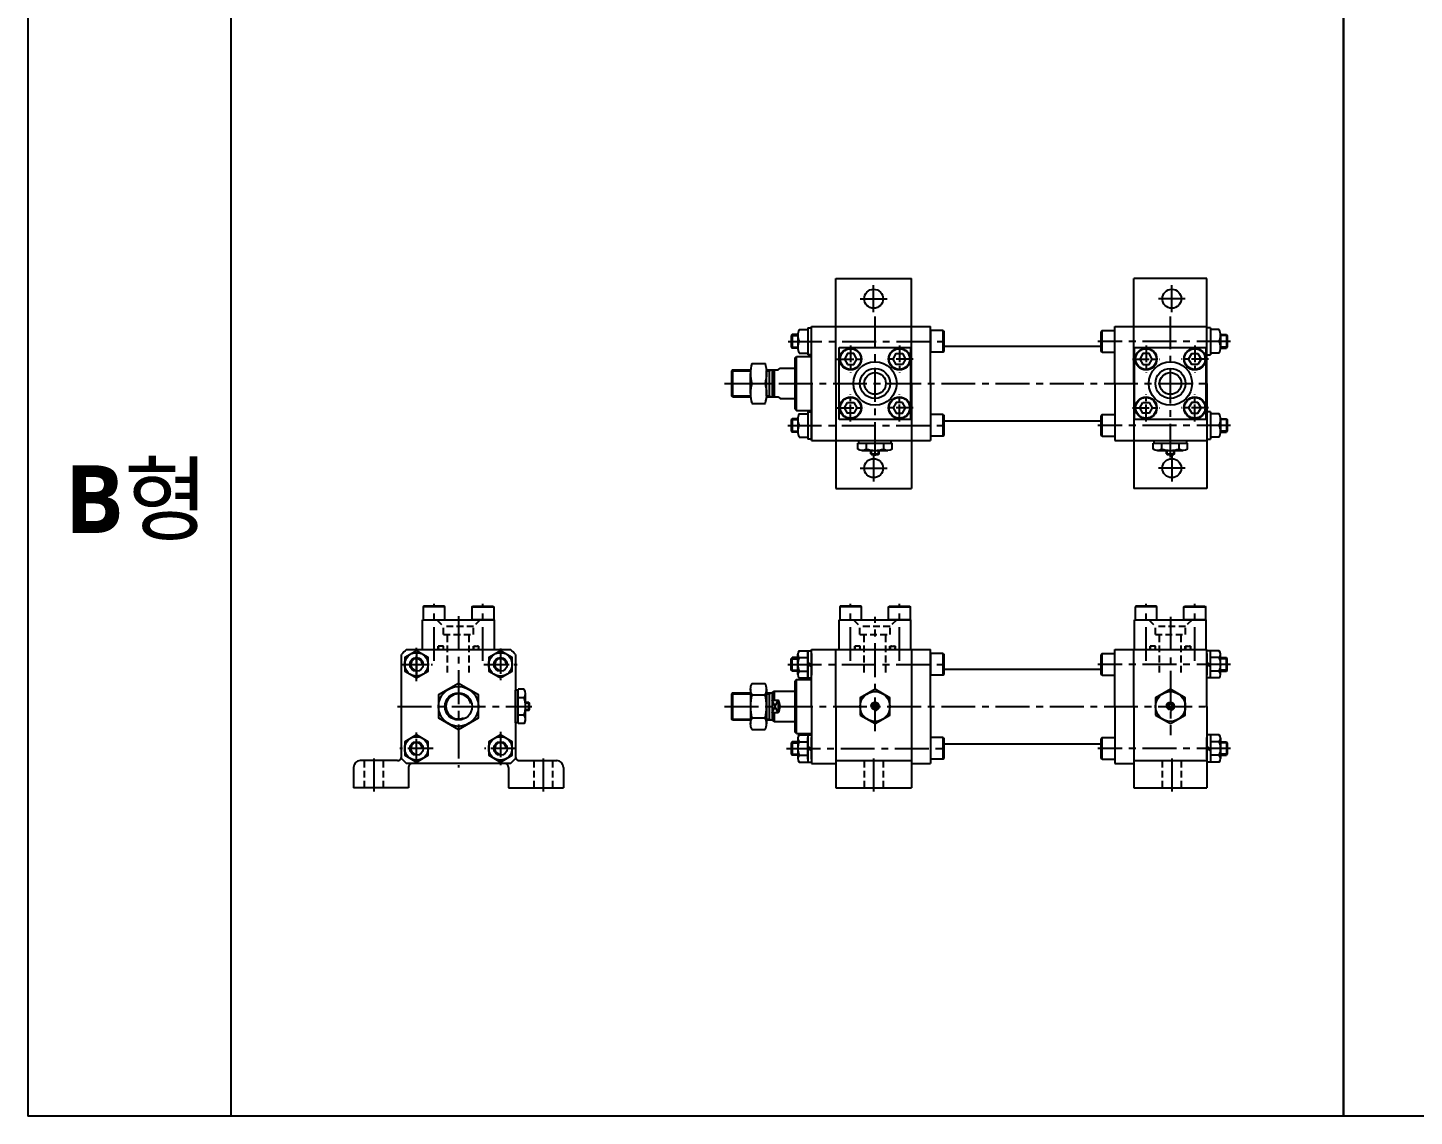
# Model space of a CAD drawing. Extents: x -819 to 10154, y 0 to 4840.
# Drawn here: x 0 to 1023, y 3048 to 3851 of the extents above; entities that cross this region are included whole.
import ezdxf

# ---------------------------------------------------------------- set-up
doc = ezdxf.new("R2010")
doc.units = 0
doc.header["$LTSCALE"] = 10
doc.header["$MEASUREMENT"] = 0
for name, pattern in [('CENTER', [2, 1.25, -0.25, 0.25, -0.25]), ('CENTERX2', [4, 2.5, -0.5, 0.5, -0.5]), ('HIDDENX2', [0.75, 0.5, -0.25])]:
    doc.linetypes.add(name, pattern=pattern)
doc.layers.get('0').update_dxf_attribs({"linetype": 'CONTINUOUS'})
for name, color, linetype in [('CEN', 1, 'CENTERX2'), ('CENTER', 1, 'CENTER'), ('DIM', 2, 'CONTINUOUS'), ('HID', 2, 'HIDDENX2'), ('ML', 7, 'CONTINUOUS')]:
    doc.layers.add(name, color=color, linetype=linetype)
doc.styles.add('문자', font='romans.shx')

msp = doc.modelspace()

# ---------------------------------------------------------------- linework, layer by layer
for p, q in [((0, 4839.7), (0, 3047.7)), ((150, 4839.7), (150, 3047.7)), ((971, 3047.7), (971, 4839.7)), ((971, 4689.7), (971, 3047.7)), ((622.3, 3536.5), (622.3, 3539)), ((622.3, 3536.5), (622.8, 3536)), ((622.3, 3536.5), (628.3, 3536.5)), ((622.8, 3536), (627.8, 3536)), ((628.3, 3536.5), (627.8, 3536)), ((628.3, 3536.5), (628.3, 3539)), ((840.3, 3536.5), (840.3, 3539)), ((840.3, 3536.5), (840.8, 3536)), ((840.3, 3536.5), (846.3, 3536.5)), ((840.8, 3536), (845.8, 3536)), ((846.3, 3536.5), (845.8, 3536)), ((846.3, 3536.5), (846.3, 3539)), ((369.8, 3353.1), (367.3, 3353.1)), ((369.8, 3347.1), (367.3, 3347.1)), ((369.8, 3347.1), (369.8, 3353.1)), ((369.8, 3353.1), (370.3, 3352.6)), ((369.8, 3347.1), (370.3, 3347.6)), ((370.3, 3347.6), (370.3, 3352.6)), ((6210.3, 3047.7), (0, 3047.7))]:
    msp.add_line(p, q)
at = {"color": 7, "linetype": 'Continuous'}
for p, q in [((612.6, 3540), (612.6, 3544.4)), ((612.6, 3544.4), (625.3, 3544.4)), ((613.3, 3546.4), (637.3, 3546.4)), ((613.3, 3544.4), (613.3, 3546.4)), ((619, 3540), (619, 3544.4)), ((625.3, 3546.4), (632.8, 3546.4)), ((625.3, 3544.4), (638, 3544.4)), ((631.7, 3540), (631.7, 3544.4)), ((637.3, 3544.4), (637.3, 3546.4)), ((638, 3540), (638, 3544.4)), ((830.6, 3540), (830.6, 3544.4)), ((830.6, 3544.4), (843.3, 3544.4)), ((831.3, 3546.4), (855.3, 3546.4)), ((831.3, 3544.4), (831.3, 3546.4)), ((837, 3540), (837, 3544.4)), ((843.3, 3546.4), (850.8, 3546.4)), ((843.3, 3544.4), (856, 3544.4)), ((849.7, 3540), (849.7, 3544.4)), ((855.3, 3544.4), (855.3, 3546.4)), ((856, 3540), (856, 3544.4)), ((615.8, 3539), (634.8, 3539)), ((833.8, 3539), (852.8, 3539)), ((359.9, 3338.1), (359.9, 3362.1)), ((361.9, 3362.1), (359.9, 3362.1)), ((366.3, 3362.8), (361.9, 3362.8)), ((361.9, 3350.1), (361.9, 3362.8)), ((366.3, 3356.4), (361.9, 3356.4)), ((367.3, 3340.6), (367.3, 3359.6)), ((361.9, 3337.4), (361.9, 3350.1)), ((361.9, 3338.1), (359.9, 3338.1)), ((366.3, 3343.7), (361.9, 3343.7)), ((366.3, 3337.4), (361.9, 3337.4))]:
    msp.add_line(p, q, dxfattribs=at)
for points in [[(614.3, 3343.7), (625.3, 3337.4), (636.3, 3343.7), (636.3, 3356.4), (625.3, 3362.8), (614.3, 3356.4)], [(832.3, 3343.7), (843.3, 3337.4), (854.3, 3343.7), (854.3, 3356.4), (843.3, 3362.8), (832.3, 3356.4)], [(624.5, 3351.6), (623.6, 3350.1), (624.5, 3348.6), (626.2, 3348.6), (627.1, 3350.1), (626.2, 3351.6)], [(842.5, 3351.6), (841.6, 3350.1), (842.5, 3348.6), (844.2, 3348.6), (845.1, 3350.1), (844.2, 3351.6)]]:
    msp.add_lwpolyline(points, close=True, dxfattribs=at)
for centre, radius in [((625.3, 3350.1), 11), ((843.3, 3350.1), 11), ((625.3, 3350.1), 2.5), ((843.3, 3350.1), 2.5)]:
    msp.add_circle(centre, radius, dxfattribs=at)
for centre, radius, start, end in [((615.8, 3544.7), 5.62, 235.6158, 270), ((615.8, 3544.7), 5.62, 235.6158, 304.3842), ((625.3, 3560), 21, 252.412, 270), ((625.3, 3560), 21, 270, 287.588), ((634.8, 3544.7), 5.62, 235.6158, 304.3842), ((833.8, 3544.7), 5.62, 235.6158, 270), ((833.8, 3544.7), 5.62, 235.6158, 304.3842), ((843.3, 3560), 21, 252.412, 270), ((843.3, 3560), 21, 270, 287.588), ((852.8, 3544.7), 5.62, 235.6158, 304.3842), ((361.7, 3359.6), 5.62, 325.6158, 34.3842), ((346.3, 3350.1), 21, 0, 17.588), ((346.3, 3350.1), 21, 342.412, 0), ((361.7, 3340.6), 5.62, 325.6158, 34.3842), ((361.7, 3340.6), 5.62, 325.6158, 0)]:
    msp.add_arc(centre, radius, start, end, dxfattribs=at)
at = {"layer": 'CEN'}
for p, q in [((624.3, 3641), (624.3, 3660.8)), ((844.3, 3641), (844.3, 3660.8)), ((614.4, 3650.9), (634.2, 3650.9)), ((854.2, 3650.9), (834.4, 3650.9)), ((625.3, 3534.9), (625.3, 3637.9)), ((843.3, 3533.7), (843.3, 3637.9)), ((561.1, 3619.4), (678.9, 3619.4)), ((887.7, 3619.4), (789.8, 3619.4)), ((514.3, 3588.4), (874.1, 3588.4)), ((560.9, 3557.4), (678.9, 3557.4)), ((887.7, 3557.4), (789.8, 3557.4)), ((624.3, 3535.8), (624.3, 3516)), ((844.3, 3535.8), (844.3, 3516)), ((614.4, 3525.9), (634.2, 3525.9)), ((854.2, 3525.9), (834.4, 3525.9)), ((299.9, 3383.7), (299.9, 3425.7)), ((335.9, 3383.7), (335.9, 3425.7)), ((607.3, 3383.7), (607.3, 3425.7)), ((643.3, 3383.7), (643.3, 3425.7)), ((825.3, 3383.7), (825.3, 3425.7)), ((861.3, 3383.7), (861.3, 3425.7)), ((317.9, 3416.8), (317.9, 3305.1)), ((625.3, 3331.8), (625.3, 3416.1)), ((843.3, 3416.3), (843.3, 3329)), ((286.9, 3389.1), (286.9, 3373.1)), ((278.9, 3381.1), (294.9, 3381.1)), ((560.9, 3381.1), (678.9, 3381.1)), ((887.7, 3381.1), (789.8, 3381.1)), ((272.9, 3350.1), (372.1, 3350.1)), ((514.3, 3350.1), (874.1, 3350.1)), ((560, 3319.1), (678.9, 3319.1)), ((887.7, 3319.1), (789.8, 3319.1)), ((255.4, 3311.6), (255.4, 3287.4)), ((380.4, 3311.6), (380.4, 3287.4)), ((624.3, 3311.6), (624.3, 3287.4)), ((844.3, 3311.6), (844.3, 3287.4))]:
    msp.add_line(p, q, dxfattribs=at)
at = {"layer": 'CEN', "color": 1, "linetype": 'CENTER', "ltscale": 1.5}
for p, q in [((286.9, 3368.8), (286.9, 3393.4)), ((348.9, 3392.8), (348.9, 3369.4)), ((275.2, 3381.1), (298.6, 3381.1)), ((336.6, 3381.1), (361.2, 3381.1)), ((286.9, 3307.4), (286.9, 3330.8)), ((348.9, 3331.4), (348.9, 3306.8)), ((299.2, 3319.1), (274.6, 3319.1)), ((360.6, 3319.1), (337.2, 3319.1))]:
    msp.add_line(p, q, dxfattribs=at)
at = {"layer": 'CENTER'}
for p, q in [((607.3, 3616.5), (607.3, 3596.3)), ((643.3, 3616.5), (643.3, 3596.3)), ((825.3, 3616.5), (825.3, 3596.3)), ((861.3, 3616.5), (861.3, 3596.3)), ((597.2, 3606.4), (617.4, 3606.4)), ((653.4, 3606.4), (633.2, 3606.4)), ((815.2, 3606.4), (835.4, 3606.4)), ((871.4, 3606.4), (851.2, 3606.4)), ((607.3, 3560.3), (607.3, 3580.5)), ((643.3, 3560.3), (643.3, 3580.5)), ((825.3, 3560.3), (825.3, 3580.5)), ((861.3, 3560.3), (861.3, 3580.5)), ((597.2, 3570.4), (617.4, 3570.4)), ((653.4, 3570.4), (633.2, 3570.4)), ((815.2, 3570.4), (835.4, 3570.4)), ((871.4, 3570.4), (851.2, 3570.4))]:
    msp.add_line(p, q, dxfattribs=at)
at = {"layer": 'DIM'}
for p, q in [((563.3, 3623.7), (568.3, 3623.7)), ((885.3, 3623.7), (880.3, 3623.7)), ((563.3, 3615.2), (568.3, 3615.2)), ((885.3, 3615.2), (880.3, 3615.2)), ((519.3, 3597.7), (533.3, 3597.7)), ((545.3, 3597.7), (547.3, 3597.7)), ((547.3, 3597.7), (548.6, 3598.4)), ((519.3, 3579.2), (533.3, 3579.2)), ((545.3, 3579.2), (547.3, 3579.2)), ((547.3, 3579.2), (548.6, 3578.4)), ((563.3, 3561.7), (568.3, 3561.7)), ((885.3, 3561.7), (880.3, 3561.7)), ((563.3, 3553.2), (568.3, 3553.2)), ((885.3, 3553.2), (880.3, 3553.2)), ((622.8, 3536), (622.8, 3539)), ((627.8, 3536), (627.8, 3539)), ((840.8, 3536), (840.8, 3539)), ((845.8, 3536), (845.8, 3539)), ((563.3, 3385.3), (568.3, 3385.3)), ((563.3, 3376.8), (568.3, 3376.8)), ((885.3, 3385.3), (880.3, 3385.3)), ((885.3, 3376.8), (880.3, 3376.8)), ((519.3, 3359.3), (533.3, 3359.3)), ((545.3, 3359.3), (547.3, 3359.3)), ((547.3, 3359.3), (548.6, 3360.1)), ((370.3, 3352.6), (367.3, 3352.6)), ((370.3, 3347.6), (367.3, 3347.6)), ((549.3, 3345.5), (553.9, 3354.7)), ((553.9, 3345.5), (549.3, 3354.7)), ((519.3, 3340.8), (533.3, 3340.8)), ((545.3, 3340.8), (547.3, 3340.8)), ((547.3, 3340.8), (548.6, 3340.1)), ((563.3, 3323.3), (568.3, 3323.3)), ((885.3, 3323.3), (880.3, 3323.3)), ((563.3, 3314.8), (568.3, 3314.8)), ((885.3, 3314.8), (880.3, 3314.8))]:
    msp.add_line(p, q, dxfattribs=at)
for centre, radius, start, end in [((286.9, 3381.1), 4.25, 353.2437, 276.7563), ((348.9, 3381.1), 4.25, 353.2437, 276.7563), ((317.9, 3350.1), 9.25, 13.7579, 292.8554), ((286.9, 3319.1), 4.25, 353.2437, 276.7563), ((348.9, 3319.1), 4.25, 353.2437, 276.7563)]:
    msp.add_arc(centre, radius, start, end, dxfattribs=at)
at = {"layer": 'HID'}
for p, q in [((301.9, 3414.1), (306.8, 3409.2)), ((329, 3409.2), (306.8, 3409.2)), ((306.8, 3403.1), (306.8, 3409.2)), ((306.8, 3403.1), (306.8, 3409.2)), ((333.9, 3414.1), (329, 3409.2)), ((329, 3403.1), (329, 3409.2)), ((609.3, 3414.1), (614.2, 3409.2)), ((614.2, 3403.1), (614.2, 3409.2)), ((636.4, 3409.2), (614.2, 3409.2)), ((614.2, 3403.1), (614.2, 3409.2)), ((641.3, 3414.1), (636.4, 3409.2)), ((636.4, 3403.1), (636.4, 3409.2)), ((827.3, 3414.1), (832.2, 3409.2)), ((854.4, 3409.2), (832.2, 3409.2)), ((832.2, 3403.1), (832.2, 3409.2)), ((832.2, 3403.1), (832.2, 3409.2)), ((859.3, 3414.1), (854.4, 3409.2)), ((854.4, 3403.1), (854.4, 3409.2)), ((306.8, 3403.1), (329, 3403.1)), ((309.9, 3375.1), (309.9, 3403.1)), ((325.9, 3375.1), (325.9, 3403.1)), ((614.2, 3403.1), (636.4, 3403.1)), ((617.3, 3375.1), (617.3, 3403.1)), ((633.3, 3375.1), (633.3, 3403.1)), ((832.2, 3403.1), (854.4, 3403.1)), ((835.3, 3375.1), (835.3, 3403.1)), ((851.3, 3375.1), (851.3, 3403.1)), ((306.9, 3394.5), (302.9, 3394.5)), ((302.9, 3392.1), (302.9, 3394.5)), ((306.9, 3392.1), (306.9, 3394.5)), ((328.9, 3394.5), (332.9, 3394.5)), ((328.9, 3392.1), (328.9, 3394.5)), ((332.9, 3392.1), (332.9, 3394.5)), ((610.3, 3392.1), (610.3, 3394.5)), ((614.3, 3394.5), (610.3, 3394.5)), ((614.3, 3392.1), (614.3, 3394.5)), ((636.3, 3392.1), (636.3, 3394.5)), ((636.3, 3394.5), (640.3, 3394.5)), ((640.3, 3392.1), (640.3, 3394.5)), ((832.3, 3394.5), (828.3, 3394.5)), ((828.3, 3392.1), (828.3, 3394.5)), ((832.3, 3392.1), (832.3, 3394.5)), ((854.3, 3394.5), (858.3, 3394.5)), ((854.3, 3392.1), (854.3, 3394.5)), ((858.3, 3392.1), (858.3, 3394.5)), ((248.4, 3310.1), (248.4, 3290.1)), ((262.4, 3310.1), (262.4, 3290.1)), ((373.4, 3310.1), (373.4, 3290.1)), ((387.4, 3310.1), (387.4, 3290.1)), ((617.3, 3310.1), (617.3, 3290.1)), ((631.3, 3310.1), (631.3, 3290.1)), ((837.3, 3310.1), (837.3, 3290.1)), ((851.3, 3310.1), (851.3, 3290.1))]:
    msp.add_line(p, q, dxfattribs=at)
for centre, start, end in [((304.1, 3393.3), 90, 270), ((305.7, 3393.3), 270, 90), ((330.1, 3393.3), 90, 270), ((331.7, 3393.3), 270, 90), ((611.5, 3393.3), 90, 270), ((613.1, 3393.3), 270, 90), ((637.6, 3393.3), 90, 270), ((639.1, 3393.3), 270, 90), ((829.5, 3393.3), 90, 270), ((831.1, 3393.3), 270, 90), ((855.6, 3393.3), 90, 270), ((857.1, 3393.3), 270, 90)]:
    msp.add_arc(centre, 1.2, start, end, dxfattribs=at)
at = {"layer": 'ML'}
for p, q in [((596.3, 3665.9), (650.3, 3665.9)), ((596.3, 3611.4), (596.3, 3665.9)), ((596.3, 3611.4), (596.3, 3665.9)), ((596.3, 3665.9), (652.3, 3665.9)), ((652.3, 3611.4), (652.3, 3665.9)), ((816.3, 3588.4), (816.3, 3665.9)), ((870.3, 3665.9), (816.3, 3665.9)), ((870.3, 3611.4), (870.3, 3665.9)), ((564.1, 3624.4), (563.3, 3623.7)), ((563.3, 3623.7), (563.3, 3615.2)), ((568.3, 3624.4), (564.1, 3624.4)), ((564.1, 3624.4), (564.1, 3614.4)), ((568.3, 3623.8), (568.3, 3615.1)), ((569.3, 3628.1), (575.8, 3628.1)), ((575.8, 3629.4), (575.8, 3609.4)), ((575.8, 3629.4), (578.3, 3629.4)), ((575.8, 3627.4), (575.8, 3611.4)), ((578.3, 3630.4), (666.3, 3630.4)), ((578.3, 3588.4), (578.3, 3630.4)), ((578.3, 3588.4), (578.3, 3630.4)), ((578.3, 3546.4), (578.3, 3630.1)), ((578.3, 3611.4), (578.3, 3627.4)), ((596.3, 3588.4), (596.3, 3630.4)), ((652.3, 3588.4), (652.3, 3630.4)), ((666.3, 3588.4), (666.3, 3630.4)), ((666.3, 3627.4), (666.3, 3611.4)), ((675.7, 3627.4), (666.3, 3627.4)), ((675.7, 3611.4), (675.7, 3627.4)), ((675.7, 3627.4), (676.3, 3626.8)), ((676.3, 3612), (676.3, 3626.8)), ((792.9, 3627.4), (792.3, 3626.8)), ((792.3, 3612), (792.3, 3626.8)), ((792.9, 3627.4), (802.3, 3627.4)), ((792.9, 3611.4), (792.9, 3627.4)), ((802.3, 3630.4), (870.3, 3630.4)), ((802.3, 3588.4), (802.3, 3630.4)), ((816.3, 3588.4), (816.3, 3630.4)), ((870.3, 3588.4), (870.3, 3630.4)), ((872.8, 3629.4), (870.3, 3629.4)), ((870.3, 3611.4), (870.3, 3627.4)), ((872.8, 3629.4), (872.8, 3609.4)), ((879.3, 3628.1), (872.8, 3628.1)), ((872.8, 3627.4), (872.8, 3611.4)), ((880.3, 3624.4), (884.6, 3624.4)), ((880.3, 3623.8), (880.3, 3615.1)), ((884.6, 3624.4), (884.6, 3614.4)), ((884.6, 3624.4), (885.3, 3623.7)), ((885.3, 3623.7), (885.3, 3615.2)), ((563.3, 3615.2), (564.1, 3614.4)), ((568.3, 3614.4), (564.1, 3614.4)), ((569.3, 3619.4), (575.8, 3619.4)), ((598.8, 3561.9), (598.8, 3614.9)), ((598.8, 3614.9), (651.8, 3614.9)), ((651.8, 3561.9), (651.8, 3614.9)), ((651.8, 3614.9), (651.8, 3561.9)), ((676.3, 3615.9), (792.3, 3615.9)), ((816.8, 3614.9), (869.8, 3614.9)), ((816.8, 3561.9), (816.8, 3614.9)), ((869.8, 3614.9), (869.8, 3561.9)), ((869.8, 3561.9), (869.8, 3614.9)), ((879.3, 3619.4), (872.8, 3619.4)), ((880.3, 3614.4), (884.6, 3614.4)), ((885.3, 3615.2), (884.6, 3614.4)), ((534.3, 3603.2), (544.4, 3603.2)), ((566.3, 3607.4), (567.3, 3608.4)), ((566.3, 3569.4), (566.3, 3607.4)), ((567.3, 3608.4), (578.3, 3608.4)), ((567.3, 3568.4), (567.3, 3608.4)), ((569.3, 3610.8), (575.8, 3610.8)), ((578.3, 3609.4), (575.8, 3609.4)), ((675.7, 3611.4), (666.3, 3611.4)), ((675.7, 3611.4), (676.3, 3612)), ((792.9, 3611.4), (792.3, 3612)), ((792.9, 3611.4), (802.3, 3611.4)), ((870.3, 3609.4), (872.8, 3609.4)), ((879.3, 3610.8), (872.8, 3610.8)), ((520.1, 3598.4), (519.3, 3597.7)), ((519.3, 3597.7), (519.3, 3579.2)), ((520.1, 3598.4), (520.1, 3578.4)), ((520.1, 3598.4), (533.3, 3598.4)), ((533.3, 3581.1), (533.3, 3595.8)), ((545.3, 3598.4), (549.3, 3598.4)), ((545.3, 3579), (545.3, 3597.9)), ((547.3, 3598.4), (547.3, 3578.4)), ((549.3, 3598.4), (549.3, 3578.4)), ((549.3, 3598.4), (553.9, 3598.4)), ((550.8, 3598.4), (550.8, 3588.4)), ((553.9, 3598.4), (555.2, 3599.6)), ((555.2, 3599.6), (566.3, 3599.6)), ((534.3, 3588.4), (544.4, 3588.4)), ((550.8, 3588.4), (550.8, 3578.4)), ((578.3, 3588.4), (578.3, 3546.4)), ((578.3, 3588.4), (578.3, 3546.4)), ((596.3, 3588.4), (596.3, 3546.4)), ((652.3, 3588.4), (652.3, 3546.4)), ((666.3, 3588.4), (666.3, 3546.4)), ((802.3, 3588.4), (802.3, 3546.4)), ((816.3, 3588.4), (816.3, 3546.4)), ((816.3, 3588.4), (816.3, 3510.9)), ((870.3, 3588.4), (870.3, 3546.4)), ((520.1, 3578.4), (519.3, 3579.2)), ((520.1, 3578.4), (533.3, 3578.4)), ((534.3, 3573.7), (544.4, 3573.7)), ((545.3, 3578.4), (549.3, 3578.4)), ((549.3, 3578.4), (553.9, 3578.4)), ((553.9, 3578.4), (555.2, 3577.2)), ((555.2, 3577.2), (566.3, 3577.2)), ((564.1, 3562.4), (563.3, 3561.7)), ((563.3, 3561.7), (563.3, 3553.2)), ((568.3, 3562.4), (564.1, 3562.4)), ((564.1, 3562.4), (564.1, 3552.4)), ((566.3, 3569.4), (567.3, 3568.4)), ((567.3, 3568.4), (578.3, 3568.4)), ((568.3, 3561.8), (568.3, 3553.1)), ((569.3, 3566.1), (575.8, 3566.1)), ((575.8, 3567.4), (575.8, 3547.4)), ((575.8, 3567.4), (578.3, 3567.4)), ((578.3, 3567.4), (575.8, 3567.4)), ((596.3, 3565.4), (596.3, 3510.9)), ((651.8, 3561.9), (598.8, 3561.9)), ((652.3, 3565.4), (652.3, 3510.9)), ((666.3, 3565.4), (666.3, 3549.4)), ((675.7, 3565.4), (666.3, 3565.4)), ((675.7, 3549.4), (675.7, 3565.4)), ((675.7, 3565.4), (676.3, 3564.8)), ((676.3, 3550), (676.3, 3564.8)), ((792.9, 3565.4), (792.3, 3564.8)), ((792.3, 3550), (792.3, 3564.8)), ((792.9, 3565.4), (802.3, 3565.4)), ((792.9, 3549.4), (792.9, 3565.4)), ((869.8, 3561.9), (816.8, 3561.9)), ((872.8, 3567.4), (870.3, 3567.4)), ((870.3, 3565.4), (870.3, 3510.9)), ((872.8, 3567.4), (872.8, 3547.4)), ((879.3, 3566.1), (872.8, 3566.1)), ((880.3, 3562.4), (884.6, 3562.4)), ((880.3, 3561.8), (880.3, 3553.1)), ((884.6, 3562.4), (885.3, 3561.7)), ((884.6, 3562.4), (884.6, 3552.4)), ((885.3, 3561.7), (885.3, 3553.2)), ((563.3, 3553.2), (564.1, 3552.4)), ((568.3, 3552.4), (564.1, 3552.4)), ((569.3, 3557.4), (575.8, 3557.4)), ((676.3, 3560.9), (792.3, 3560.9)), ((879.3, 3557.4), (872.8, 3557.4)), ((880.3, 3552.4), (884.6, 3552.4)), ((885.3, 3553.2), (884.6, 3552.4)), ((569.3, 3548.8), (575.8, 3548.8)), ((578.3, 3547.4), (575.8, 3547.4)), ((578.3, 3546.4), (666.3, 3546.4)), ((675.7, 3549.4), (666.3, 3549.4)), ((675.7, 3549.4), (676.3, 3550)), ((792.9, 3549.4), (792.3, 3550)), ((792.9, 3549.4), (802.3, 3549.4)), ((802.3, 3546.4), (870.3, 3546.4)), ((870.3, 3547.4), (872.8, 3547.4)), ((879.3, 3548.8), (872.8, 3548.8)), ((596.3, 3510.9), (652.3, 3510.9)), ((870.3, 3510.9), (816.3, 3510.9)), ((292.2, 3424.1), (291.9, 3423.5)), ((291.9, 3423.5), (291.9, 3414.1)), ((307.9, 3423.5), (291.9, 3423.5)), ((307.5, 3424.1), (292.2, 3424.1)), ((307.9, 3423.5), (307.5, 3424.1)), ((307.9, 3414.1), (307.9, 3423.5)), ((327.9, 3423.5), (328.2, 3424.1)), ((327.9, 3414.1), (327.9, 3423.5)), ((327.9, 3423.5), (343.9, 3423.5)), ((328.2, 3424.1), (343.5, 3424.1)), ((343.5, 3424.1), (343.9, 3423.5)), ((343.9, 3423.5), (343.9, 3414.1)), ((599.7, 3424.1), (599.3, 3423.5)), ((599.3, 3423.5), (599.3, 3414.1)), ((615.3, 3423.5), (599.3, 3423.5)), ((615, 3424.1), (599.7, 3424.1)), ((615.3, 3423.5), (615, 3424.1)), ((615.3, 3414.1), (615.3, 3423.5)), ((635.3, 3423.5), (635.7, 3424.1)), ((635.3, 3414.1), (635.3, 3423.5)), ((635.3, 3423.5), (651.3, 3423.5)), ((635.7, 3424.1), (651, 3424.1)), ((651, 3424.1), (651.3, 3423.5)), ((651.3, 3423.5), (651.3, 3414.1)), ((817.7, 3424.1), (817.3, 3423.5)), ((817.3, 3423.5), (817.3, 3414.1)), ((833.3, 3423.5), (817.3, 3423.5)), ((833, 3424.1), (817.7, 3424.1)), ((833.3, 3423.5), (833, 3424.1)), ((833.3, 3414.1), (833.3, 3423.5)), ((853.3, 3423.5), (853.7, 3424.1)), ((853.3, 3414.1), (853.3, 3423.5)), ((853.3, 3423.5), (869.3, 3423.5)), ((853.7, 3424.1), (869, 3424.1)), ((869, 3424.1), (869.3, 3423.5)), ((869.3, 3423.5), (869.3, 3414.1)), ((291.4, 3414.1), (344.4, 3414.1)), ((291.4, 3392.1), (291.4, 3414.1)), ((343.9, 3414.1), (327.9, 3414.1)), ((344.4, 3392.1), (344.4, 3414.1)), ((598.8, 3414.1), (651.8, 3414.1)), ((598.8, 3392.1), (598.8, 3414.1)), ((651.3, 3414.1), (635.3, 3414.1)), ((651.8, 3392.1), (651.8, 3414.1)), ((816.8, 3414.1), (869.8, 3414.1)), ((816.8, 3392.1), (816.8, 3414.1)), ((869.3, 3414.1), (853.3, 3414.1)), ((869.8, 3392.1), (869.8, 3414.1)), ((275.9, 3311.7), (275.9, 3388.5)), ((279.5, 3392.1), (356.3, 3392.1)), ((359.9, 3388.5), (359.9, 3311.7)), ((568.3, 3388.4), (568.3, 3388.6)), ((568.3, 3373.6), (568.3, 3388.4)), ((569.3, 3391.1), (578.3, 3391.1)), ((575.8, 3391.1), (575.8, 3371.3)), ((575.8, 3371.1), (575.8, 3390.9)), ((575.8, 3373.1), (575.8, 3389.1)), ((575.8, 3373.1), (575.8, 3389.1)), ((575.8, 3389.1), (575.8, 3373.1)), ((575.8, 3373.1), (575.8, 3389.1)), ((578.3, 3350.1), (578.3, 3392.1)), ((578.3, 3392.1), (666.3, 3392.1)), ((578.3, 3350.1), (578.3, 3392.1)), ((578.3, 3389.1), (578.3, 3373.1)), ((578.3, 3389.1), (578.3, 3373.1)), ((578.3, 3373.1), (578.3, 3389.1)), ((578.3, 3389.1), (578.3, 3373.1)), ((596.3, 3350.1), (596.3, 3392.1)), ((652.3, 3392.1), (652.3, 3308.1)), ((652.3, 3392.1), (652.3, 3290.1)), ((666.3, 3350.1), (666.3, 3392.1)), ((666.3, 3389.1), (666.3, 3373.1)), ((675.7, 3389.1), (666.3, 3389.1)), ((675.7, 3373.1), (675.7, 3389.1)), ((675.7, 3389.1), (676.3, 3388.5)), ((676.3, 3373.7), (676.3, 3388.5)), ((792.9, 3389.1), (792.3, 3388.5)), ((792.3, 3373.7), (792.3, 3388.5)), ((792.9, 3389.1), (802.3, 3389.1)), ((792.9, 3373.1), (792.9, 3389.1)), ((802.3, 3392.1), (870.3, 3392.1)), ((802.3, 3350.1), (802.3, 3392.1)), ((816.3, 3350.1), (816.3, 3392.1)), ((870.3, 3350.1), (870.3, 3392.1)), ((879.3, 3391.1), (870.3, 3391.1)), ((870.3, 3389.1), (870.3, 3373.1)), ((872.8, 3371.1), (872.8, 3390.9)), ((872.8, 3373.1), (872.8, 3389.1)), ((880.3, 3388.4), (880.3, 3388.6)), ((880.3, 3373.6), (880.3, 3388.4)), ((563.3, 3385.3), (564.1, 3386.1)), ((563.3, 3376.8), (563.3, 3385.3)), ((564.1, 3376.1), (563.3, 3376.8)), ((568.3, 3386.1), (564.1, 3386.1)), ((564.1, 3376.1), (564.1, 3386.1)), ((569.3, 3386.1), (575.8, 3386.1)), ((578.3, 3380.6), (575.8, 3382.8)), ((578.3, 3379.4), (575.8, 3381.6)), ((676.3, 3377.6), (792.3, 3377.6)), ((872.8, 3380.6), (870.3, 3382.8)), ((872.8, 3379.4), (870.3, 3381.6)), ((879.3, 3386.1), (872.8, 3386.1)), ((880.3, 3386.1), (884.6, 3386.1)), ((884.6, 3376.1), (884.6, 3386.1)), ((885.3, 3385.3), (884.6, 3386.1)), ((884.6, 3376.1), (885.3, 3376.8)), ((885.3, 3376.8), (885.3, 3385.3)), ((534.3, 3367.1), (544.3, 3367.1)), ((568.3, 3376.1), (564.1, 3376.1)), ((567.3, 3370.1), (566.3, 3369.1)), ((566.3, 3331.1), (566.3, 3369.1)), ((567.3, 3370.1), (578.3, 3370.1)), ((567.3, 3330.1), (567.3, 3370.1)), ((569.3, 3376.1), (575.8, 3376.1)), ((569.3, 3371.1), (578.3, 3371.1)), ((675.7, 3373.1), (666.3, 3373.1)), ((675.7, 3373.1), (676.3, 3373.7)), ((792.9, 3373.1), (792.3, 3373.7)), ((792.9, 3373.1), (802.3, 3373.1)), ((879.3, 3371.1), (870.3, 3371.1)), ((879.3, 3376.1), (872.8, 3376.1)), ((880.3, 3376.1), (884.6, 3376.1)), ((520.1, 3360.1), (519.3, 3359.3)), ((519.3, 3359.3), (519.3, 3340.8)), ((520.1, 3360.1), (520.1, 3340.1)), ((520.1, 3360.1), (533.3, 3360.1)), ((533.3, 3362.8), (533.3, 3337.3)), ((534.3, 3358.6), (544.3, 3358.6)), ((545.3, 3362.8), (545.3, 3337.3)), ((545.3, 3362.8), (545.3, 3337.3)), ((545.3, 3360.1), (549.3, 3360.1)), ((547.3, 3360.1), (547.3, 3340.1)), ((549.3, 3360.1), (550.8, 3361.3)), ((549.3, 3360.1), (549.3, 3340.1)), ((550.8, 3361.3), (566.3, 3361.3)), ((550.8, 3361.3), (550.8, 3354.7)), ((566.3, 3365.2), (566.3, 3365.1)), ((549.3, 3354.7), (553.9, 3354.7)), ((553.9, 3354.7), (553.9, 3345.5)), ((578.3, 3350.1), (578.3, 3308.1)), ((578.3, 3350.1), (578.3, 3308.1)), ((596.3, 3350.1), (596.3, 3308.1)), ((596.3, 3350.1), (596.3, 3290.1)), ((666.3, 3350.1), (666.3, 3308.1)), ((802.3, 3350.1), (802.3, 3308.1)), ((816.3, 3350.1), (816.3, 3308.1)), ((816.3, 3350.1), (816.3, 3290.1)), ((870.3, 3350.1), (870.3, 3308.1)), ((870.3, 3350.1), (870.3, 3290.1)), ((520.1, 3340.1), (519.3, 3340.8)), ((520.1, 3340.1), (533.3, 3340.1)), ((534.3, 3341.6), (544.3, 3341.6)), ((545.3, 3340.1), (547.9, 3340.1)), ((545.3, 3340.1), (549.3, 3340.1)), ((553.9, 3345.5), (549.3, 3345.5)), ((550.8, 3338.9), (549.3, 3340.1)), ((550.8, 3345.5), (550.8, 3338.9)), ((550.8, 3338.9), (566.3, 3338.9)), ((534.3, 3333.1), (544.3, 3333.1)), ((567.3, 3330.1), (566.3, 3331.1)), ((567.3, 3330.1), (578.3, 3330.1)), ((568.3, 3326.6), (568.3, 3311.7)), ((569.3, 3329.1), (578.3, 3329.1)), ((569.3, 3329.1), (578.3, 3329.1)), ((575.8, 3329.1), (575.8, 3309.3)), ((575.8, 3311.1), (575.8, 3327.1)), ((575.8, 3327.1), (575.8, 3311.1)), ((578.3, 3327.1), (578.3, 3311.1)), ((578.3, 3311.1), (578.3, 3327.1)), ((675.7, 3327.1), (666.3, 3327.1)), ((666.3, 3327.1), (666.3, 3311.1)), ((675.7, 3311.1), (675.7, 3327.1)), ((675.7, 3327.1), (676.3, 3326.5)), ((676.3, 3311.7), (676.3, 3326.5)), ((792.9, 3327.1), (792.3, 3326.5)), ((792.3, 3311.7), (792.3, 3326.5)), ((792.9, 3311.1), (792.9, 3327.1)), ((792.9, 3327.1), (802.3, 3327.1)), ((879.3, 3329.1), (870.3, 3329.1)), ((870.3, 3311.1), (870.3, 3327.1)), ((872.8, 3329.1), (872.8, 3309.3)), ((872.8, 3327.1), (872.8, 3311.1)), ((880.3, 3326.6), (880.3, 3311.7)), ((564.1, 3324.1), (563.3, 3323.3)), ((563.3, 3323.3), (563.3, 3314.8)), ((568.3, 3324.1), (564.1, 3324.1)), ((564.1, 3324.1), (564.1, 3314.1)), ((569.3, 3324.1), (575.8, 3324.1)), ((578.3, 3318.6), (575.8, 3320.8)), ((578.3, 3317.4), (575.8, 3319.6)), ((676.3, 3322.6), (792.3, 3322.6)), ((872.8, 3318.6), (870.3, 3320.8)), ((872.8, 3317.4), (870.3, 3319.6)), ((879.3, 3324.1), (872.8, 3324.1)), ((880.3, 3324.1), (884.6, 3324.1)), ((884.6, 3324.1), (884.6, 3314.1)), ((884.6, 3324.1), (885.3, 3323.3)), ((885.3, 3323.3), (885.3, 3314.8)), ((272.9, 3310.1), (245.4, 3310.1)), ((356.3, 3308.1), (279.5, 3308.1)), ((362.9, 3310.1), (390.4, 3310.1)), ((563.3, 3314.8), (564.1, 3314.1)), ((568.3, 3314.1), (564.1, 3314.1)), ((568.3, 3311.7), (568.3, 3311.6)), ((569.3, 3314.1), (575.8, 3314.1)), ((569.3, 3309.1), (578.3, 3309.1)), ((578.3, 3308.1), (596.3, 3308.1)), ((596.3, 3310.1), (652.3, 3310.1)), ((652.3, 3308.1), (666.3, 3308.1)), ((675.7, 3311.1), (666.3, 3311.1)), ((675.7, 3311.1), (676.3, 3311.7)), ((792.9, 3311.1), (792.3, 3311.7)), ((792.9, 3311.1), (802.3, 3311.1)), ((802.3, 3308.1), (816.3, 3308.1)), ((816.3, 3310.1), (870.3, 3310.1)), ((879.3, 3309.1), (870.3, 3309.1)), ((879.3, 3314.1), (872.8, 3314.1)), ((880.3, 3314.1), (884.6, 3314.1)), ((880.3, 3311.7), (880.3, 3311.6)), ((885.3, 3314.8), (884.6, 3314.1)), ((240.4, 3305.1), (240.4, 3290.1)), ((280.9, 3305.1), (280.9, 3290.1)), ((354.9, 3305.1), (354.9, 3290.1)), ((395.4, 3305.1), (395.4, 3290.1)), ((280.9, 3290.1), (240.4, 3290.1)), ((354.9, 3290.1), (395.4, 3290.1)), ((596.3, 3290.1), (652.3, 3290.1)), ((816.3, 3290.1), (870.3, 3290.1))]:
    msp.add_line(p, q, dxfattribs=at)
for points in [[(605, 3602.4), (609.6, 3602.4), (611.9, 3606.4), (609.6, 3610.4), (605, 3610.4), (602.7, 3606.4), (605, 3602.4)], [(645.6, 3602.4), (641, 3602.4), (638.7, 3606.4), (641, 3610.4), (645.6, 3610.4), (647.9, 3606.4), (645.6, 3602.4)], [(823, 3602.4), (827.6, 3602.4), (829.9, 3606.4), (827.6, 3610.4), (823, 3610.4), (820.7, 3606.4), (823, 3602.4)], [(863.6, 3602.4), (859, 3602.4), (856.7, 3606.4), (859, 3610.4), (863.6, 3610.4), (865.9, 3606.4), (863.6, 3602.4)], [(605, 3574.4), (609.6, 3574.4), (611.9, 3570.4), (609.6, 3566.4), (605, 3566.4), (602.7, 3570.4), (605, 3574.4)], [(645.6, 3574.4), (641, 3574.4), (638.7, 3570.4), (641, 3566.4), (645.6, 3566.4), (647.9, 3570.4), (645.6, 3574.4)], [(823, 3574.4), (827.6, 3574.4), (829.9, 3570.4), (827.6, 3566.4), (823, 3566.4), (820.7, 3570.4), (823, 3574.4)], [(863.6, 3574.4), (859, 3574.4), (856.7, 3570.4), (859, 3566.4), (863.6, 3566.4), (865.9, 3570.4), (863.6, 3574.4)]]:
    msp.add_lwpolyline(points, dxfattribs=at)
for points in [[(286.9, 3391.1), (278.2, 3386.1), (278.2, 3376.1), (286.9, 3371.1), (295.6, 3376.1), (295.6, 3386.1)], [(348.9, 3391.1), (340.2, 3386.1), (340.2, 3376.1), (348.9, 3371.1), (357.6, 3376.1), (357.6, 3386.1)], [(317.9, 3367.1), (303.2, 3358.6), (303.2, 3341.6), (317.9, 3333.1), (332.6, 3341.6), (332.6, 3358.6)], [(286.9, 3329.1), (278.2, 3324.1), (278.2, 3314.1), (286.9, 3309.1), (295.6, 3314.1), (295.6, 3324.1)], [(348.9, 3329.1), (340.2, 3324.1), (340.2, 3314.1), (348.9, 3309.1), (357.6, 3314.1), (357.6, 3324.1)]]:
    msp.add_lwpolyline(points, close=True, dxfattribs=at)
for centre, radius in [((624.3, 3650.9), 7), ((844.3, 3650.9), 7), ((607.3, 3606.4), 8), ((607.3, 3606.4), 7.65), ((643.3, 3606.4), 8), ((643.3, 3606.4), 7.65), ((825.3, 3606.4), 8), ((825.3, 3606.4), 7.65), ((861.3, 3606.4), 8), ((861.3, 3606.4), 7.65), ((625.3, 3588.4), 16), ((843.3, 3588.4), 16), ((625.3, 3588.4), 11.1), ((625.3, 3588.4), 8), ((843.3, 3588.4), 11.1), ((843.3, 3588.4), 8), ((607.3, 3570.4), 8), ((607.3, 3570.4), 7.65), ((643.3, 3570.4), 8), ((643.3, 3570.4), 7.65), ((825.3, 3570.4), 8), ((825.3, 3570.4), 7.65), ((861.3, 3570.4), 8), ((861.3, 3570.4), 7.65), ((624.3, 3525.9), 7), ((844.3, 3525.9), 7), ((286.9, 3381.1), 8.66), ((348.9, 3381.1), 8.66), ((286.9, 3381.1), 5), ((348.9, 3381.1), 5), ((317.9, 3350.1), 14.7), ((317.9, 3350.1), 10), ((286.9, 3319.1), 8.66), ((348.9, 3319.1), 8.66), ((286.9, 3319.1), 5), ((348.9, 3319.1), 5)]:
    msp.add_circle(centre, radius, dxfattribs=at)
for centre, radius, start, end in [((578, 3623.8), 9.7, 153.4902, 206.5098), ((870.6, 3623.8), 9.7, 333.4902, 26.5098), ((578, 3615.1), 9.7, 153.4902, 206.5098), ((870.6, 3615.1), 9.7, 333.4902, 26.5098), ((560.9, 3595.8), 27.6, 164.5278, 195.4722), ((517.8, 3595.8), 27.6, 344.5278, 15.4722), ((560.9, 3581.1), 27.6, 164.5278, 195.4722), ((517.8, 3581.1), 27.6, 344.5278, 15.4722), ((578, 3561.8), 9.7, 153.4902, 206.5098), ((870.6, 3561.8), 9.7, 333.4902, 26.5098), ((578, 3553.1), 9.7, 153.4902, 206.5098), ((870.6, 3553.1), 9.7, 333.4902, 26.5098), ((317.9, 3350.1), 56.9, 132.4237, 137.5763), ((317.9, 3350.1), 56.9, 42.4237, 47.5763), ((571.9, 3388.6), 3.57, 135.6091, 224.3909), ((876.7, 3388.6), 3.57, 315.6091, 44.3909), ((581.1, 3381.1), 12.8, 156.9397, 203.0603), ((867.6, 3381.1), 12.8, 336.9397, 23.0603), ((542.8, 3362.8), 9.53, 153.519, 206.481), ((535.8, 3362.8), 9.53, 333.519, 26.481), ((571.9, 3373.6), 3.57, 135.6091, 224.3909), ((876.7, 3373.6), 3.57, 315.6091, 44.3909), ((569.9, 3350.1), 36.6, 166.5803, 193.4197), ((508.7, 3350.1), 36.6, 346.5803, 13.4197), ((546.5, 3350.1), 8.69, 328.1092, 31.8908), ((542.8, 3337.3), 9.53, 153.519, 206.481), ((535.8, 3337.3), 9.53, 333.519, 26.481), ((571.9, 3326.6), 3.57, 135.6091, 224.3909), ((876.7, 3326.6), 3.57, 315.6091, 44.3909), ((581.1, 3319.1), 12.8, 156.9397, 203.0603), ((867.6, 3319.1), 12.8, 336.9397, 23.0603), ((245.4, 3305.1), 5, 90, 180), ((272.9, 3313.1), 3, 270, 0), ((317.9, 3350.1), 56.9, 222.4237, 227.5763), ((283.9, 3305.1), 3, 90, 180), ((351.9, 3305.1), 3, 0, 90), ((317.9, 3350.1), 56.9, 312.4237, 317.5763), ((362.9, 3313.1), 3, 180, 270), ((390.4, 3305.1), 5, 0, 90), ((571.9, 3311.6), 3.57, 135.6091, 224.3909), ((876.7, 3311.6), 3.57, 315.6091, 44.3909)]:
    msp.add_arc(centre, radius, start, end, dxfattribs=at)
at = {"layer": 'ML', "color": 2}
for centre in [(625.3, 3350.1), (843.3, 3350.1)]:
    msp.add_arc(centre, 3, 270, 180, dxfattribs=at)

# ---------------------------------------------------------------- texts
at = {"insert": (27.2, 3528.1), "char_height": 50, "attachment_point": 1, "style": '문자'}
msp.add_mtext_dynamic_manual_height_columns('{\\fMalgun Gothic|b1|i0|c129|p50;B형}', width=655.383, gutter_width=160, heights=[-66.4], dxfattribs=at)

doc.saveas('drawing.dxf')
